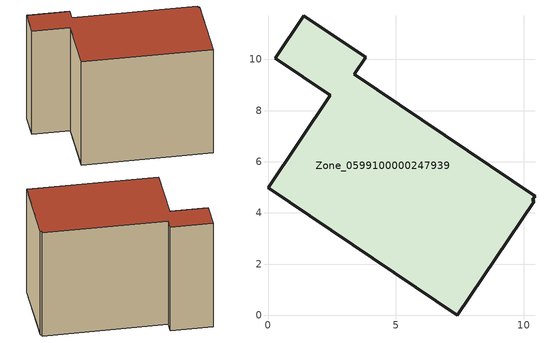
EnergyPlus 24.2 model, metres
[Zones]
Zone_0599100000247939
 floor ground (C_G): 3.82,10.09 3.38,9.42 10.43,4.66 10.33,4.51 10.41,4.47 7.4,0 0,4.99 2.44,8.6 0.29,10.05 1.4,11.71 z1
 wall outside (C_F): 7.4,0 10.41,4.47 10.33,4.51 10.43,4.66 3.38,9.42 3.82,10.09 1.4,11.71 0.29,10.05 2.44,8.6 0,4.99 7.4,0 z1:9.11
 roof outside (C_R): 1.4,11.71 0.29,10.05 2.44,8.6 0,4.99 7.4,0 10.41,4.47 10.33,4.51 10.43,4.66 3.38,9.42 3.82,10.09 z9.11
[BUILDING]
Pand.0599100000247939: North Axis=0; Terrain=City; Loads Convergence Tolerance Value=0.04; Temperature Convergence Tolerance Value=0.4; Solar Distribution=FullExterior; Maximum Number of Warmup Days=25; Minimum Number of Warmup Days=1
[Site:Location]
Rotterdam.The.Hague.AP_ZH_NLD Design_Conditions: Latitude=51.96; Longitude=4.45; Time Zone=1; Elevation=-4.5
[SITE:GROUNDTEMPERATURE:BUILDINGSURFACE]
18, 18, 18, 18, 18, 18, 18, 18, 18, 18, 18, 18
[MATERIAL] Thermal Absorptance=0.9; Solar Absorptance=0.7; Visible Absorptance=0.7
Name | Roughness | Thickness | Conductivity | Density | Specific Heat
G.TC.1975-1991 | MediumSmooth | 0.15 | 0.288461 | 540 | 1210
F.TC.1975-1991 | Rough | 0.3 | 0.230769 | 1920 | 840
R.TC.1975-1991 | MediumRough | 0.2 | 0.153846 | 1500 | 1000
[CONSTRUCTION]
C_G: G.TC.1975-1991
C_F: F.TC.1975-1991
C_R: R.TC.1975-1991
[ZONE]
Zone_0599100000247939: Type=1; Multiplier=1; Ceiling Height=Autocalculate; Volume=Autocalculate; Floor Area=autocalculate; Part of Total Floor Area=Yes
[ZONEINFILTRATION:DESIGNFLOWRATE]
Infil_Zone_0599100000247939: Zone or ZoneList or Space or SpaceList=Zone_0599100000247939; Schedule=AlwaysOn; Design Flow Rate Calculation Method=Flow/Area; Flow Rate per Floor Area=0.003; Constant Term Coefficient=1; Temperature Term Coefficient=0; Velocity Term Coefficient=0; Velocity Squared Term Coefficient=0
[HVACTEMPLATE:ZONE:IDEALLOADSAIRSYSTEM]
Zone_0599100000247939: Maximum Heating Supply Air Temperature=50; Minimum Cooling Supply Air Temperature=13; Maximum Heating Supply Air Humidity Ratio=0.0156; Minimum Cooling Supply Air Humidity Ratio=0.0077; Heating Limit=NoLimit; Cooling Limit=NoLimit; Dehumidification Control Type=ConstantSensibleHeatRatio; Cooling Sensible Heat Ratio=0.7; Dehumidification Setpoint=60; Humidification Control Type=None; Humidification Setpoint=30; Outdoor Air Method=None; Outdoor Air Flow Rate per Person=0.00944; Outdoor Air Flow Rate per Zone Floor Area=0; Outdoor Air Flow Rate per Zone=0; Demand Controlled Ventilation Type=None; Outdoor Air Economizer Type=NoEconomizer; Heat Recovery Type=None; Sensible Heat Recovery Effectiveness=0.7; Latent Heat Recovery Effectiveness=0.65
[ZONECONTROL:THERMOSTAT]
ThermostatControl_Zone_0599100000247939: Zone or ZoneList=Zone_0599100000247939; Control Type Schedule=DualSetpointControlType; Control 1=Thermostat_Zone_0599100000247939; Temperature Difference Between Cutout And Setpoint=0
[THERMOSTATSETPOINT:DUALSETPOINT]
Thermostat_Zone_0599100000247939: Heating Setpoint Temperature Schedule=HeatingSetpoint_Zone_0599100000247939; Cooling Setpoint Temperature Schedule=CoolingSetpoint_Zone_0599100000247939
[SCHEDULE:COMPACT]
HeatingSetpoint_Zone_0599100000247939: Through: 12/31, For: AllDays, Until: 24:00, 21
CoolingSetpoint_Zone_0599100000247939: Through: 12/31, For: AllDays, Until: 24:00, 24
DualSetpointControlType: Through: 12/31, For: AllDays, Until: 24:00, 4
AlwaysOn: Through: 12/31, For: AllDays, Until: 24:00, 1
